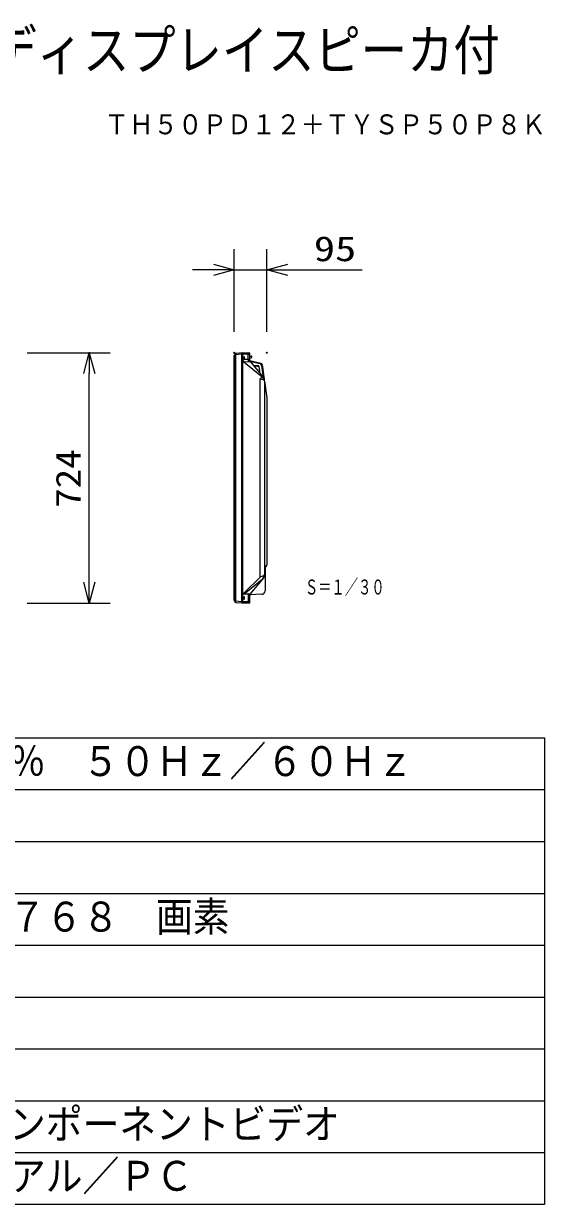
# Model space of a CAD drawing. Units: millimetres, scale not verified. Extents: x -63 to 63, y -57 to 57.
# Drawn here: x 12.3 to 62.5, y -56.5 to 57.4 of the extents above; entities that cross this region are included whole.
import ezdxf
from ezdxf.enums import TextEntityAlignment as Align

# ---------------------------------------------------------------- set-up
doc = ezdxf.new("R2010")
doc.units = ezdxf.units.MM
doc.header["$LTSCALE"] = 0.190236
doc.header["$PDMODE"] = 32
doc.header["$PDSIZE"] = 0.0951
for name, color, linetype in [('0-0_MOJI1', 2, 'Continuous'), ('0-1_TOUROKU', 1, 'Continuous'), ('0-2_WAKU', 1, 'Continuous'), ('0-3_GAIKEI', 1, 'Continuous'), ('0-4_SUNPO', 3, 'Continuous'), ('0-5_Defpoints', 7, 'Continuous')]:
    doc.layers.add(name, color=color, linetype=linetype)
doc.styles.add('ＭＳ ゴシック', font='')
doc.styles.get('ＭＳ ゴシック').set_extended_font_data('MS Gothic')

# ---------------------------------------------------------------- blocks, each defined once
blk = doc.blocks.new('_OPEN30')
at = {"layer": '0-5_Defpoints'}
blk.add_line((0, 0), (-1, 0), dxfattribs=at)
blk.add_lwpolyline([(-1, 0.26795), (0, 0), (-1, -0.26795)], dxfattribs=at)

msp = doc.modelspace()

# ---------------------------------------------------------------- linework, layer by layer
at = {"layer": '0-2_WAKU', "color": 4}
for p, q in [((-62.5001, -11.5), (62.5001, -11.5)), ((62.5001, -11.5), (62.5001, -56.5001)), ((62.5001, -56.5001), (-62.5001, -56.5001))]:
    msp.add_line(p, q, dxfattribs=at)
at = {"layer": '0-2_WAKU'}
for p, q in [((-62.5001, -16.5), (62.5001, -16.5)), ((-62.5001, -21.5), (62.5001, -21.5)), ((-62.5001, -26.5), (62.5001, -26.5)), ((-62.5001, -31.5001), (62.5001, -31.5001)), ((-62.5001, -36.5001), (62.5001, -36.5001)), ((-62.5001, -41.5001), (62.5001, -41.5001)), ((-62.5001, -46.5001), (62.5001, -46.5001)), ((-62.5001, -51.5001), (62.5001, -51.5001))]:
    msp.add_line(p, q, dxfattribs=at)
at = {"layer": '0-3_GAIKEI'}
for p, q in [((32.699, 25.4061), (32.5962, 25.2415)), ((32.699, 1.7243), (32.699, 25.544)), ((33.3536, 25.4918), (32.699, 25.4261)), ((32.7388, 25.5673), (32.7388, 1.7244)), ((33.3536, 1.5053), (33.3536, 25.6251)), ((33.3536, 25.4918), (33.3898, 25.4918)), ((33.3898, 25.6279), (33.3898, 1.5025)), ((33.3898, 25.4982), (33.4033, 25.4982)), ((33.9397, 25.4982), (33.4033, 25.4982)), ((33.9397, 24.9792), (33.9397, 25.4982)), ((33.9397, 25.4982), (34.076, 25.4982)), ((34.2257, 25.2732), (34.076, 25.2781)), ((34.076, 25.1307), (34.2445, 25.1383)), ((34.236, 25.2825), (34.236, 25.3021)), ((34.2464, 25.3121), (34.2705, 25.3112)), ((34.3027, 25.2292), (34.3027, 25.2779)), ((33.4939, 24.997), (33.3898, 25.0008)), ((33.5277, 24.7749), (34.146, 24.7811)), ((33.5277, 24.7749), (35.2654, 23.354)), ((34.076, 24.9749), (33.5496, 24.9949)), ((35.1064, 24.5582), (34.1636, 24.7602)), ((34.8874, 24.3799), (34.4698, 24.3944)), ((34.4912, 24.3688), (34.5274, 24.3662)), ((34.4913, 24.3687), (34.5256, 24.3663)), ((34.537, 24.3657), (34.8643, 24.3542)), ((34.537, 24.3657), (34.537, 24.3657)), ((34.537, 24.3657), (34.537, 24.3657)), ((34.994, 24.242), (34.9939, 24.242)), ((34.994, 24.242), (35.072, 23.675)), ((35.0192, 24.2319), (35.0147, 24.2649)), ((35.1028, 23.6384), (35.0303, 24.1657)), ((35.2363, 24.4182), (35.3906, 23.2967)), ((35.2609, 23.3113), (35.1229, 23.1258)), ((35.1229, 4.0046), (35.1229, 23.1258)), ((35.5361, 22.8975), (35.5361, 4.2252)), ((35.5361, 5.0048), (35.7612, 5.1936)), ((33.5277, 2.3556), (35.3132, 3.8166)), ((33.5836, 2.5235), (35.1147, 3.9977)), ((34.146, 2.3493), (33.4452, 2.3564)), ((32.7123, 1.703), (32.6013, 1.8808)), ((32.7123, 1.703), (33.3536, 1.6386)), ((34.076, 1.6322), (33.4033, 1.6322)), ((33.9397, 2.1513), (33.9397, 1.6322)), ((34.076, 2.1715), (34.076, 1.51))]:
    msp.add_line(p, q, dxfattribs=at)
at = {"layer": '0-3_GAIKEI', "color": 7}
for p, q in [((32.5962, 1.7702), (32.5962, 25.3653)), ((32.699, 25.544), (32.6013, 25.388)), ((33.3823, 25.6279), (34.0424, 25.6298)), ((34.076, 25.5959), (34.076, 24.9749)), ((35.1853, 24.6166), (34.1045, 24.8464)), ((34.1458, 24.7814), (35.3906, 23.2967)), ((35.3157, 24.4768), (35.5086, 23.1039)), ((35.5361, 22.8975), (35.7628, 21.2953)), ((35.7628, 21.2953), (35.7628, 5.1936)), ((35.5361, 4.9257), (35.7033, 5.0659)), ((35.5778, 4.8851), (35.5778, 2.6729)), ((34.146, 2.3493), (35.3592, 3.7965)), ((34.1092, 1.5358), (34.1093, 2.2881)), ((35.2619, 2.34), (34.1093, 2.2796)), ((32.6013, 1.7474), (32.6999, 1.5904)), ((32.7386, 1.567), (33.3552, 1.5051)), ((33.3552, 1.5051), (34.0831, 1.5063))]:
    msp.add_line(p, q, dxfattribs=at)
msp.add_lwpolyline([(33.3823, 25.6279), (32.8164, 25.5714), (32.7397, 25.5674)], dxfattribs=at)
at = {"layer": '0-3_GAIKEI'}
for points in [[(34.5247, 24.3664), (34.525, 24.3664), (34.5252, 24.3664), (34.5255, 24.3664), (34.5257, 24.3664), (34.526, 24.3664), (34.5262, 24.3664), (34.5264, 24.3664), (34.5267, 24.3663), (34.5269, 24.3663), (34.5272, 24.3663), (34.5274, 24.3663), (34.5277, 24.3663), (34.5279, 24.3663), (34.5282, 24.3663), (34.5284, 24.3663), (34.5287, 24.3663), (34.5289, 24.3663), (34.5291, 24.3663), (34.5294, 24.3663), (34.5296, 24.3663), (34.5299, 24.3663), (34.5301, 24.3663), (34.5304, 24.3663), (34.5306, 24.3663), (34.5309, 24.3663), (34.5311, 24.3663), (34.5314, 24.3663), (34.5316, 24.3663), (34.5318, 24.3663), (34.5321, 24.3663), (34.5323, 24.3663), (34.5326, 24.3663), (34.5328, 24.3663), (34.5331, 24.3663), (34.5333, 24.3663), (34.5336, 24.3663), (34.5338, 24.3663), (34.5341, 24.3663), (34.5343, 24.3663)], [(34.5274, 24.3662), (34.5276, 24.3662), (34.5278, 24.3662), (34.528, 24.3662), (34.5282, 24.3662), (34.5284, 24.3662), (34.5286, 24.3661), (34.5288, 24.3661), (34.529, 24.3661), (34.5291, 24.3661), (34.5293, 24.3661), (34.5295, 24.3661), (34.5297, 24.3661), (34.5299, 24.3661), (34.5301, 24.366), (34.5303, 24.366), (34.5305, 24.366), (34.5307, 24.366), (34.5309, 24.366), (34.5311, 24.366), (34.5312, 24.366), (34.5314, 24.366), (34.5316, 24.366), (34.5318, 24.366), (34.532, 24.3659), (34.5322, 24.3659), (34.5324, 24.3659), (34.5326, 24.3659), (34.5328, 24.3659), (34.533, 24.3659), (34.5332, 24.3659), (34.5334, 24.3659), (34.5335, 24.3659), (34.5337, 24.3659), (34.5339, 24.3659), (34.5341, 24.3658), (34.5343, 24.3658), (34.5345, 24.3658), (34.5347, 24.3658), (34.5349, 24.3658)], [(34.5343, 24.3663), (34.5346, 24.3663), (34.5348, 24.3663), (34.535, 24.3663), (34.5353, 24.3663), (34.5355, 24.3663), (34.5358, 24.3663), (34.536, 24.3663), (34.5363, 24.3663), (34.5365, 24.3663), (34.5368, 24.3663), (34.537, 24.3663)], [(34.5349, 24.3658), (34.5351, 24.3658), (34.5353, 24.3658), (34.5355, 24.3658), (34.5356, 24.3658), (34.5358, 24.3658), (34.536, 24.3658), (34.5362, 24.3658), (34.5364, 24.3658), (34.5366, 24.3657), (34.5368, 24.3657), (34.537, 24.3657), (34.537, 24.3657)], [(34.8643, 24.3543), (34.8651, 24.3543), (34.8658, 24.3542), (34.8666, 24.3542), (34.8673, 24.3542), (34.868, 24.3541), (34.8688, 24.3541), (34.8695, 24.354), (34.8703, 24.354), (34.871, 24.3539), (34.8718, 24.3539), (34.8725, 24.3538), (34.8732, 24.3537), (34.874, 24.3536), (34.8747, 24.3536), (34.8755, 24.3535), (34.8762, 24.3534), (34.877, 24.3533), (34.8777, 24.3532), (34.8784, 24.3531), (34.8792, 24.353), (34.8799, 24.3529), (34.8807, 24.3528), (34.8814, 24.3527), (34.8821, 24.3526), (34.8829, 24.3525), (34.8836, 24.3523), (34.8843, 24.3522), (34.8851, 24.3521), (34.8858, 24.3519), (34.8865, 24.3518), (34.8873, 24.3517), (34.888, 24.3515), (34.8887, 24.3514), (34.8895, 24.3512), (34.8902, 24.351), (34.8909, 24.3509), (34.8916, 24.3507), (34.8924, 24.3505), (34.8931, 24.3504)], [(34.9398, 24.3673), (34.9382, 24.368), (34.9367, 24.3687), (34.9351, 24.3694), (34.9336, 24.37), (34.932, 24.3706), (34.9304, 24.3712), (34.9288, 24.3718), (34.9272, 24.3724), (34.9256, 24.373), (34.924, 24.3735), (34.9224, 24.374), (34.9208, 24.3745), (34.9192, 24.375), (34.9175, 24.3754), (34.9159, 24.3758), (34.9142, 24.3762), (34.9126, 24.3766), (34.9109, 24.377), (34.9093, 24.3773), (34.9076, 24.3777), (34.9059, 24.378), (34.9043, 24.3782), (34.9026, 24.3785), (34.9009, 24.3787), (34.8992, 24.3789), (34.8975, 24.3791), (34.8959, 24.3793), (34.8942, 24.3795), (34.8925, 24.3796), (34.8908, 24.3797), (34.8891, 24.3798), (34.8874, 24.3799)], [(34.8931, 24.3504), (34.8938, 24.3502), (34.8945, 24.35), (34.8953, 24.3498), (34.896, 24.3496), (34.8967, 24.3494), (34.8974, 24.3493), (34.8981, 24.3491), (34.8989, 24.3488), (34.8996, 24.3486), (34.9003, 24.3484), (34.901, 24.3482), (34.9017, 24.348), (34.9024, 24.3478), (34.9031, 24.3475), (34.9038, 24.3473), (34.9046, 24.3471), (34.9053, 24.3468), (34.906, 24.3466), (34.9067, 24.3464), (34.9074, 24.3461), (34.9081, 24.3459), (34.9088, 24.3456), (34.9095, 24.3453), (34.9102, 24.3451), (34.9109, 24.3448), (34.9116, 24.3445), (34.9123, 24.3443), (34.9129, 24.344), (34.9136, 24.3437), (34.9143, 24.3434), (34.915, 24.3431), (34.9157, 24.3428), (34.9164, 24.3425), (34.9171, 24.3422), (34.9177, 24.3419), (34.9184, 24.3416), (34.9191, 24.3413), (34.9198, 24.341), (34.9205, 24.3407)], [(34.9205, 24.3407), (34.9211, 24.3404), (34.9218, 24.34), (34.9225, 24.3397), (34.9231, 24.3394), (34.9238, 24.339), (34.9245, 24.3387), (34.9251, 24.3384), (34.9258, 24.338), (34.9264, 24.3377), (34.9271, 24.3373), (34.9278, 24.337), (34.9284, 24.3366), (34.9291, 24.3362), (34.9297, 24.3359), (34.9304, 24.3355), (34.931, 24.3351), (34.9316, 24.3347), (34.9323, 24.3343), (34.9329, 24.334), (34.9336, 24.3336), (34.9342, 24.3332), (34.9348, 24.3328), (34.9355, 24.3324), (34.9361, 24.332), (34.9367, 24.3316), (34.9373, 24.3312), (34.9379, 24.3307), (34.9386, 24.3303), (34.9392, 24.3299), (34.9398, 24.3295), (34.9404, 24.3291), (34.941, 24.3286), (34.9416, 24.3282), (34.9422, 24.3278), (34.9428, 24.3273), (34.9434, 24.3269), (34.944, 24.3264), (34.9446, 24.326), (34.9452, 24.3255)], [(34.9903, 24.3256), (34.9893, 24.327), (34.9882, 24.3283), (34.9872, 24.3297), (34.9861, 24.331), (34.985, 24.3323), (34.984, 24.3336), (34.9828, 24.3349), (34.9817, 24.3362), (34.9806, 24.3374), (34.9794, 24.3386), (34.9782, 24.3399), (34.977, 24.3411), (34.9758, 24.3423), (34.9746, 24.3434), (34.9734, 24.3446), (34.9721, 24.3457), (34.9709, 24.3469), (34.9696, 24.348), (34.9683, 24.3491), (34.967, 24.3502), (34.9657, 24.3512), (34.9643, 24.3523), (34.963, 24.3533), (34.9616, 24.3543), (34.9602, 24.3553), (34.9589, 24.3563), (34.9575, 24.3572), (34.956, 24.3582), (34.9546, 24.3591), (34.9532, 24.36), (34.9517, 24.3609), (34.9503, 24.3617), (34.9488, 24.3626), (34.9473, 24.3634), (34.9458, 24.3642), (34.9443, 24.365), (34.9428, 24.3658), (34.9413, 24.3665), (34.9398, 24.3673)], [(34.9452, 24.3255), (34.9458, 24.3251), (34.9464, 24.3246), (34.947, 24.3241), (34.9476, 24.3237), (34.9481, 24.3232), (34.9487, 24.3227), (34.9493, 24.3222), (34.9499, 24.3218), (34.9504, 24.3213), (34.951, 24.3208), (34.9515, 24.3203), (34.9521, 24.3198), (34.9527, 24.3193), (34.9532, 24.3188), (34.9538, 24.3183), (34.9543, 24.3178), (34.9549, 24.3173), (34.9554, 24.3168), (34.956, 24.3163), (34.9565, 24.3158), (34.957, 24.3152), (34.9576, 24.3147), (34.9581, 24.3142), (34.9586, 24.3137), (34.9591, 24.3131), (34.9596, 24.3126), (34.9602, 24.3121), (34.9607, 24.3115), (34.9612, 24.311), (34.9617, 24.3104), (34.9622, 24.3099), (34.9627, 24.3093), (34.9632, 24.3088), (34.9637, 24.3082), (34.9642, 24.3076), (34.9647, 24.3071), (34.9651, 24.3065), (34.9656, 24.3059), (34.9661, 24.3054)], [(34.9661, 24.3054), (34.9666, 24.3048), (34.9671, 24.3042), (34.9675, 24.3036), (34.968, 24.303), (34.9684, 24.3025), (34.9689, 24.3019), (34.9694, 24.3013), (34.9698, 24.3007), (34.9703, 24.3001), (34.9707, 24.2995), (34.9711, 24.2989), (34.9716, 24.2983), (34.972, 24.2977), (34.9724, 24.2971), (34.9729, 24.2965), (34.9733, 24.2958), (34.9737, 24.2952), (34.9741, 24.2946), (34.9745, 24.294), (34.9749, 24.2934), (34.9753, 24.2927), (34.9757, 24.2921), (34.9761, 24.2915), (34.9765, 24.2908), (34.9769, 24.2902), (34.9773, 24.2896), (34.9777, 24.2889), (34.9781, 24.2883), (34.9784, 24.2876), (34.9788, 24.287), (34.9792, 24.2863), (34.9795, 24.2857), (34.9799, 24.285), (34.9803, 24.2844), (34.9806, 24.2837), (34.981, 24.2831), (34.9813, 24.2824), (34.9816, 24.2817), (34.982, 24.2811)], [(34.982, 24.2811), (34.9823, 24.2804), (34.9826, 24.2797), (34.983, 24.2791), (34.9833, 24.2784), (34.9836, 24.2777), (34.9839, 24.277), (34.9842, 24.2763), (34.9845, 24.2757), (34.9848, 24.275), (34.9851, 24.2743), (34.9854, 24.2736), (34.9857, 24.2729), (34.986, 24.2722), (34.9862, 24.2715), (34.9865, 24.2708), (34.9868, 24.2701), (34.9871, 24.2695), (34.9873, 24.2688), (34.9876, 24.2681), (34.9878, 24.2674), (34.9881, 24.2666), (34.9883, 24.2659), (34.9886, 24.2652), (34.9888, 24.2645), (34.989, 24.2638), (34.9893, 24.2631), (34.9895, 24.2624), (34.9897, 24.2617), (34.9899, 24.261), (34.9901, 24.2603), (34.9903, 24.2595), (34.9905, 24.2588), (34.9907, 24.2581), (34.9909, 24.2574), (34.9911, 24.2567), (34.9913, 24.2559), (34.9915, 24.2552), (34.9917, 24.2545), (34.9918, 24.2538)], [(35.0147, 24.2649), (35.0144, 24.2666), (35.0142, 24.2683), (35.0139, 24.2699), (35.0136, 24.2716), (35.0133, 24.2733), (35.0129, 24.2749), (35.0126, 24.2766), (35.0122, 24.2782), (35.0118, 24.2799), (35.0114, 24.2815), (35.0109, 24.2832), (35.0104, 24.2848), (35.0099, 24.2864), (35.0094, 24.288), (35.0089, 24.2897), (35.0084, 24.2913), (35.0078, 24.2929), (35.0072, 24.2944), (35.0066, 24.296), (35.006, 24.2976), (35.0053, 24.2992), (35.0046, 24.3007), (35.0039, 24.3023), (35.0032, 24.3038), (35.0025, 24.3053), (35.0017, 24.3068), (35.001, 24.3084), (35.0002, 24.3099), (34.9994, 24.3113), (34.9985, 24.3128), (34.9977, 24.3143), (34.9968, 24.3158), (34.9959, 24.3172), (34.995, 24.3186), (34.9941, 24.3201), (34.9932, 24.3215), (34.9922, 24.3229), (34.9913, 24.3243), (34.9903, 24.3256)], [(34.9918, 24.2538), (34.992, 24.253), (34.9922, 24.2523), (34.9923, 24.2516), (34.9925, 24.2509), (34.9926, 24.2501), (34.9928, 24.2494), (34.9929, 24.2487), (34.9931, 24.2479), (34.9932, 24.2472), (34.9933, 24.2465), (34.9935, 24.2457), (34.9936, 24.245), (34.9937, 24.2442), (34.9938, 24.2435), (34.9939, 24.2428), (34.994, 24.242), (34.994, 24.242)], [(34.994, 24.242), (34.9939, 24.242), (35.0718, 23.6752)], [(35.0226, 24.2127), (35.0225, 24.2133), (35.0224, 24.2139), (35.0223, 24.2145), (35.0222, 24.2151), (35.0221, 24.2157), (35.022, 24.2163), (35.0219, 24.2169), (35.0217, 24.2175), (35.0216, 24.2181), (35.0215, 24.2187), (35.0214, 24.2193), (35.0213, 24.2199), (35.0212, 24.2205), (35.0211, 24.2211), (35.021, 24.2217), (35.0209, 24.2223), (35.0208, 24.2229), (35.0207, 24.2235), (35.0206, 24.2241), (35.0205, 24.2247), (35.0204, 24.2253), (35.0203, 24.2259), (35.0201, 24.2265), (35.02, 24.2271), (35.0199, 24.2277), (35.0198, 24.2283), (35.0197, 24.2289), (35.0196, 24.2295), (35.0195, 24.2301), (35.0194, 24.2307), (35.0193, 24.2313), (35.0192, 24.2319)], [(35.0267, 24.1892), (35.0266, 24.1898), (35.0265, 24.1904), (35.0264, 24.191), (35.0263, 24.1916), (35.0262, 24.1922), (35.0261, 24.1928), (35.026, 24.1934), (35.0259, 24.194), (35.0258, 24.1946), (35.0257, 24.1952), (35.0256, 24.1958), (35.0255, 24.1965), (35.0254, 24.1971), (35.0253, 24.1977), (35.0252, 24.1983), (35.0251, 24.1989), (35.025, 24.1995), (35.0249, 24.2001), (35.0247, 24.2007), (35.0246, 24.2013), (35.0245, 24.2019), (35.0244, 24.2025), (35.0243, 24.2031), (35.0242, 24.2037), (35.0241, 24.2043), (35.024, 24.2049), (35.0239, 24.2055), (35.0238, 24.2061), (35.0237, 24.2067), (35.0236, 24.2073), (35.0235, 24.2079), (35.0234, 24.2085), (35.0233, 24.2091), (35.0232, 24.2097), (35.023, 24.2103), (35.0229, 24.2109), (35.0228, 24.2115), (35.0227, 24.2121), (35.0226, 24.2127)], [(35.0303, 24.1657), (35.0302, 24.1663), (35.0301, 24.1669), (35.03, 24.1675), (35.0299, 24.1681), (35.0299, 24.1687), (35.0298, 24.1693), (35.0297, 24.1699), (35.0296, 24.1705), (35.0295, 24.1711), (35.0294, 24.1717), (35.0293, 24.1723), (35.0292, 24.1729), (35.0292, 24.1735), (35.0291, 24.1741), (35.029, 24.1747), (35.0289, 24.1753), (35.0288, 24.1759), (35.0287, 24.1766), (35.0286, 24.1772), (35.0285, 24.1778), (35.0284, 24.1784), (35.0283, 24.179), (35.0282, 24.1796), (35.0281, 24.1802), (35.0281, 24.1808), (35.028, 24.1814), (35.0279, 24.182), (35.0278, 24.1826), (35.0277, 24.1832), (35.0276, 24.1838), (35.0275, 24.1844), (35.0274, 24.185), (35.0273, 24.1856), (35.0272, 24.1862), (35.0271, 24.1868), (35.027, 24.1874), (35.0269, 24.188), (35.0268, 24.1886), (35.0267, 24.1892)]]:
    msp.add_lwpolyline(points, dxfattribs=at)
at = {"layer": '0-3_GAIKEI', "color": 7}
for centre, radius, start, end in [((32.6382, 25.3678), 0.0421, 151.32078, 183.40712), ((32.7414, 25.5174), 0.05, 91.98272, 147.90428), ((34.0453, 25.599), 0.0309, 354.14872, 95.32435), ((34.3771, 24.9741), 0.3011, 179.848, 219.81057), ((35.1506, 24.4536), 0.1667, 7.99995, 78.00011), ((35.0111, 22.9322), 0.5261, 356.21448, 43.85132), ((35.743, 4.8836), 0.1652, 131.27892, 180.23853), ((35.6084, 5.1879), 0.1545, 307.87682, 2.1232), ((34.9903, 4.1996), 0.5464, 312.4682, 2.68144), ((35.2444, 2.6729), 0.3334, 273, 360), ((32.7423, 1.617), 0.0501, 212.11892, 265.70806), ((34.076, 1.5389), 0.0333, 270, 356.76376)]:
    msp.add_arc(centre, radius, start, end, dxfattribs=at)
at = {"layer": '0-3_GAIKEI'}
for centre, radius, start, end in [((34.2263, 25.2829), 0.00968, 265.98753, 357.44031), ((34.246, 25.3021), 0.01, 88, 180), ((34.2027, 25.2292), 0.1, 294.68222, 359.99926), ((34.2694, 25.2779), 0.0333, 0.00001, 88.00001), ((33.7346, 24.9974), 0.3039, 179.64801, 227.07901), ((34.245, 24.9776), 0.3053, 179.69307, 220.51863), ((35.0717, 24.3956), 0.1662, 7.80925, 77.92644), ((57.5323, 89.4442), 70.0022, 251.32959, 251.5352), ((35.2335, 23.3358), 0.0367, 318.14677, 29.7127), ((34.8235, 22.7301), 0.7646, 29.34812, 54.68932), ((35.1911, 23.1598), 0.2046, 326.14445, 33.85555), ((35.2554, 22.6764), 0.3843, 55.92859, 74.03878), ((35.3994, 22.876), 0.1384, 8.90766, 59.00386), ((35.042, 22.8962), 0.4942, 0.14362, 24.97347), ((55.9301, -57.5502), 64.9764, 108.45511, 108.67661), ((35.0284, 4.2371), 0.5079, 304.10439, 358.65072), ((35.3078, 4.3302), 0.2514, 282.2297, 335.28629), ((34.2786, 1.8077), 0.9978, 134.04187, 152.95779), ((34.245, 2.1529), 0.3053, 139.48134, 180.30703), ((34.3757, 2.1563), 0.3, 139.95379, 176.75951), ((32.6325, 1.7664), 0.0366, 174.09929, 211.22709)]:
    msp.add_arc(centre, radius, start, end, dxfattribs=at)
for centre, major_axis, ratio in [((33.5238, 25.1328), (0.0048, 0.17), 0.255245), ((33.5213, 1.983), (0.0028, -0.1547), 0.31065)]:
    msp.add_ellipse(centre, major_axis=major_axis, ratio=ratio, dxfattribs=at)
for centre, start_param, end_param in [((34.4969, 24.4184), 3.08686128, 3.14165343), ((34.4969, 24.4184), 3.14165343, 3.20546661), ((34.5292, 24.4161), 3.14165343, 3.20546661)]:
    msp.add_ellipse(centre, major_axis=(0.0036, 0.0499), ratio=0.572478, start_param=start_param, end_param=end_param, dxfattribs=at)
at = {"layer": '0-4_SUNPO'}
for p, q in [((32.5963, 27.6429), (32.5963, 35.6429)), ((35.7628, 27.6429), (35.7628, 35.6429)), ((30.5963, 33.6429), (28.5963, 33.6429)), ((32.5963, 33.6429), (35.7628, 33.6429)), ((37.7628, 33.6429), (44.9295, 33.6429)), ((12.6404, 25.6319), (20.6404, 25.6319)), ((18.6404, 3.4985), (18.6404, 23.6319)), ((12.6404, 1.4985), (20.6404, 1.4985))]:
    msp.add_line(p, q, dxfattribs=at)
at = {"layer": '0-5_Defpoints'}
for p in [(35.7628, 33.6429), (18.6404, 25.6319), (32.5963, 25.6429), (35.7628, 25.6429)]:
    msp.add_point(p, dxfattribs=at)

# ---------------------------------------------------------------- block references
at = {"layer": '0-4_SUNPO', "xscale": 2, "yscale": 2}
msp.add_blockref('_OPEN30', (32.5963, 33.6429), dxfattribs=at)
for p, rotation in [((35.7628, 33.6429), 180), ((18.6404, 25.6319), 90), ((18.6404, 1.4985), 270)]:
    msp.add_blockref('_OPEN30', p, dxfattribs=dict(at, rotation=rotation))

# ---------------------------------------------------------------- texts
at = {"layer": '0-0_MOJI1', "style": 'ＭＳ ゴシック'}
for s, height, width, p in [('ハイビジョンプラズマディスプレイスピーカ付', 3.848, 0.85, (-35.5001, 51.7599)), ('ＡＣ１００Ｖ±１０％\u3000５０Ｈｚ／６０Ｈｚ', 2.887, 0.9, (-21, -16.0551)), ('水平１３６６×垂直７６８\u3000画素', 2.887, 0.9, (-21, -31.0552)), ('ビデオ／Ｓ映像／コンポーネントビデオ', 2.887, 0.9, (-21, -51.0552)), ('外部スピーカ／シリアル／ＰＣ', 2.887, 0.9, (-21, -56.0552))]:
    msp.add_text(s, height=height, dxfattribs=dict(at, width=width)).set_placement(p, align=Align.BOTTOM_LEFT)
at = {"layer": '0-1_TOUROKU', "style": 'ＭＳ ゴシック'}
for s, height, width, p in [('ＴＨ５０ＰＤ１２＋ＴＹＳＰ５０Ｐ８Ｋ', 1.925, 0.9, (20.1, 46.13)), ('Ｓ＝１／３０', 1.444, 0.65, (39.4207, 1.8897))]:
    msp.add_text(s, height=height, dxfattribs=dict(at, width=width)).set_placement(p, align=Align.BOTTOM_LEFT)
at = {"layer": '0-4_SUNPO', "style": 'ＭＳ ゴシック', "width": 1.25}
msp.add_text('95', height=2.406, dxfattribs=at).set_placement((40.2792, 33.7525), align=Align.BOTTOM_LEFT)
at = {"layer": '0-4_SUNPO', "style": 'ＭＳ ゴシック', "width": 1.15}
msp.add_text('724', height=2.406, rotation=90, dxfattribs=at).set_placement((18.5309, 10.6781), align=Align.BOTTOM_LEFT)

doc.saveas('drawing.dxf')
